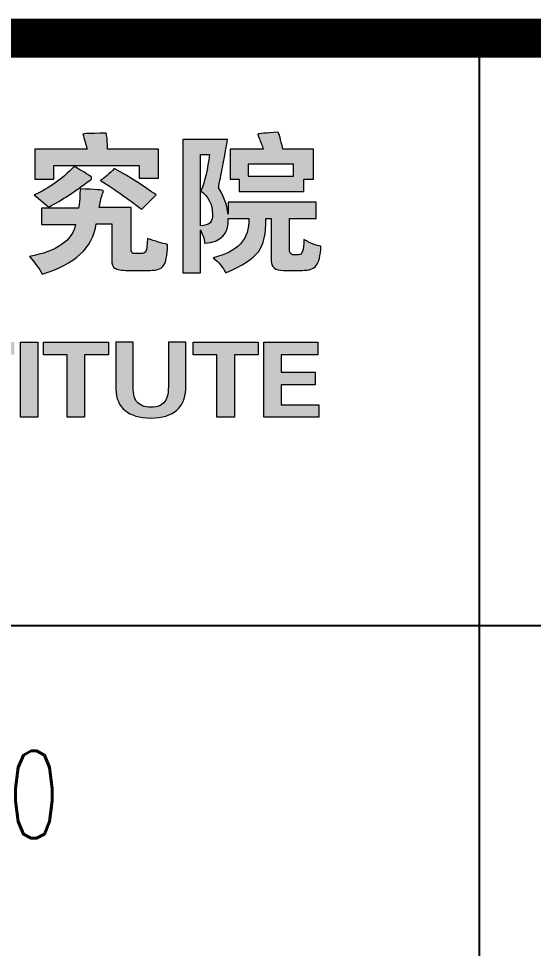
# Model space of a CAD drawing. Extents: x 170390 to 475615, y -37034 to 38097.
# Drawn here: x 456955 to 458006, y -27790 to -25892 of the extents above; entities that cross this region are included whole.
import ezdxf

# ---------------------------------------------------------------- set-up
doc = ezdxf.new("R2010")
doc.units = 0
doc.header["$LTSCALE"] = 1000
doc.header["$MEASUREMENT"] = 0
doc.layers.get('0').update_dxf_attribs({"color": 8})
doc.layers.add('PUB_TEXT', color=8, linetype='Continuous')
doc.layers.add('Version', color=8, linetype='Continuous')
doc.styles.add('HZ', font='geditxt.shx', dxfattribs={"width": 0.7, "bigfont": 'dxt.shx'})

# ---------------------------------------------------------------- blocks, each defined once
blk = doc.blocks.new('GEDI_Version_2012')
at = {"layer": 'Version', "color": 2}
blk.add_line((0, 0), (-180, 0), dxfattribs=at)
blk = doc.blocks.new('LOGO_CEEC_2014')
h = blk.add_hatch(color=256)
edge = h.paths.add_edge_path()
edge.add_spline(control_points=[(83.104, 8.502), (82.963, 8.625), (82.716, 8.802), (82.361, 9.032), (82.32, 9.057), (82.287, 9.077), (82.263, 9.094), (82.353, 9.151), (82.448, 9.233), (82.547, 9.34), (82.877, 9.159), (83.161, 8.978), (83.401, 8.798), (83.401, 8.798), (83.104, 8.502), (83.104, 8.502)], knot_values=[0, 0, 0, 0, 1, 1, 1, 2, 2, 2, 3, 3, 3, 4, 4, 4, 5, 5, 5, 5], degree=3, periodic=0)
edge = h.paths.add_edge_path()
edge.add_spline(control_points=[(83.45, 9.734), (83.45, 9.734), (83.45, 9.143), (83.45, 9.143), (83.45, 9.143), (83.054, 9.143), (83.054, 9.143), (83.054, 9.143), (83.054, 9.402), (83.054, 9.402), (83.054, 9.402), (81.31, 9.402), (81.31, 9.402), (81.31, 9.402), (81.31, 9.118), (81.31, 9.118), (81.31, 9.118), (80.926, 9.118), (80.926, 9.118), (80.926, 9.118), (80.926, 9.734), (80.926, 9.734), (80.926, 9.734), (81.99, 9.734), (81.99, 9.734), (81.966, 9.833), (81.937, 9.936), (81.904, 10.042), (81.912, 10.051), (81.995, 10.055), (82.151, 10.055), (82.3, 10.063), (82.378, 10.063), (82.386, 10.055), (82.386, 10.03), (82.39, 9.997), (82.399, 9.956), (82.407, 9.857), (82.411, 9.784), (82.411, 9.734), (82.411, 9.734), (83.45, 9.734), (83.45, 9.734)], knot_values=[0, 0, 0, 0, 1, 1, 1, 2, 2, 2, 3, 3, 3, 4, 4, 4, 5, 5, 5, 6, 6, 6, 7, 7, 7, 8, 8, 8, 9, 9, 9, 10, 10, 10, 11, 11, 11, 12, 12, 12, 13, 13, 13, 14, 14, 14, 14], degree=3, periodic=0)
edge = h.paths.add_edge_path()
edge.add_spline(control_points=[(80.914, 8.798), (81.203, 8.929), (81.475, 9.122), (81.731, 9.377), (81.821, 9.328), (81.937, 9.258), (82.077, 9.168), (82.093, 9.151), (82.085, 9.126), (82.052, 9.094), (82.044, 9.094), (82.036, 9.089), (82.027, 9.081), (81.755, 8.876), (81.483, 8.699), (81.211, 8.552), (81.211, 8.552), (80.914, 8.798), (80.914, 8.798)], knot_values=[0, 0, 0, 0, 1, 1, 1, 2, 2, 2, 3, 3, 3, 4, 4, 4, 5, 5, 5, 6, 6, 6, 6], degree=3, periodic=0)
edge = h.paths.add_edge_path()
edge.add_spline(control_points=[(82.894, 8.539), (82.894, 8.539), (82.894, 7.714), (82.894, 7.714), (82.885, 7.631), (82.906, 7.594), (82.955, 7.603), (82.955, 7.603), (83.079, 7.603), (83.079, 7.603), (83.145, 7.603), (83.182, 7.619), (83.19, 7.652), (83.207, 7.677), (83.219, 7.763), (83.228, 7.911), (83.384, 7.853), (83.52, 7.812), (83.636, 7.788), (83.628, 7.558), (83.599, 7.414), (83.549, 7.356), (83.508, 7.291), (83.417, 7.258), (83.277, 7.258), (83.277, 7.258), (82.832, 7.258), (82.832, 7.258), (82.691, 7.258), (82.601, 7.274), (82.56, 7.307), (82.51, 7.324), (82.489, 7.381), (82.498, 7.479), (82.498, 7.479), (82.498, 8.207), (82.498, 8.207), (82.498, 8.207), (82.176, 8.207), (82.176, 8.207), (82.11, 7.722), (81.743, 7.381), (81.075, 7.184), (81.017, 7.291), (80.93, 7.41), (80.815, 7.541), (81.376, 7.648), (81.689, 7.866), (81.755, 8.194), (81.755, 8.194), (81.062, 8.194), (81.062, 8.194), (81.062, 8.194), (81.062, 8.527), (81.062, 8.527), (81.062, 8.527), (81.817, 8.527), (81.817, 8.527), (81.825, 8.56), (81.834, 8.625), (81.842, 8.724), (81.842, 8.823), (81.846, 8.888), (81.854, 8.921), (82.159, 8.913), (82.316, 8.9), (82.324, 8.884), (82.324, 8.868), (82.316, 8.843), (82.3, 8.81), (82.275, 8.72), (82.254, 8.629), (82.238, 8.539), (82.238, 8.539), (82.894, 8.539), (82.894, 8.539)], knot_values=[0, 0, 0, 0, 1, 1, 1, 2, 2, 2, 3, 3, 3, 4, 4, 4, 5, 5, 5, 6, 6, 6, 7, 7, 7, 8, 8, 8, 9, 9, 9, 10, 10, 10, 11, 11, 11, 12, 12, 12, 13, 13, 13, 14, 14, 14, 15, 15, 15, 16, 16, 16, 17, 17, 17, 18, 18, 18, 19, 19, 19, 20, 20, 20, 21, 21, 21, 22, 22, 22, 23, 23, 23, 24, 24, 24, 25, 25, 25, 25], degree=3, periodic=0)
h = blk.add_hatch(color=256)
h.paths.add_polyline_path([(86.208, 9.426), (85.28, 9.426), (85.28, 9.18), (86.208, 9.18)], flags=16)
edge = h.paths.add_edge_path()
edge.add_spline(control_points=[(85.589, 9.734), (85.565, 9.808), (85.536, 9.882), (85.503, 9.956), (85.486, 10.005), (85.478, 10.034), (85.478, 10.042), (85.503, 10.051), (85.639, 10.063), (85.886, 10.079), (85.911, 10.055), (85.944, 9.94), (85.985, 9.734), (85.985, 9.734), (86.616, 9.734), (86.616, 9.734), (86.616, 9.734), (86.616, 9.118), (86.616, 9.118), (86.616, 9.118), (86.418, 9.118), (86.418, 9.118), (86.418, 9.118), (86.418, 8.872), (86.418, 8.872), (86.418, 8.872), (85.094, 8.872), (85.094, 8.872), (85.094, 8.872), (85.094, 9.118), (85.094, 9.118), (85.094, 9.118), (84.909, 9.118), (84.909, 9.118), (84.909, 9.118), (84.909, 9.734), (84.909, 9.734), (84.909, 9.734), (85.589, 9.734), (85.589, 9.734)], knot_values=[0, 0, 0, 0, 1, 1, 1, 2, 2, 2, 3, 3, 3, 4, 4, 4, 5, 5, 5, 6, 6, 6, 7, 7, 7, 8, 8, 8, 9, 9, 9, 10, 10, 10, 11, 11, 11, 12, 12, 12, 13, 13, 13, 13], degree=3, periodic=0)
edge = h.paths.add_edge_path(flags=16)
edge.add_spline(control_points=[(84.303, 9.623), (84.303, 9.623), (84.303, 8.17), (84.303, 8.17), (84.484, 8.17), (84.566, 8.251), (84.55, 8.416), (84.55, 8.605), (84.472, 8.761), (84.315, 8.884), (84.397, 9.081), (84.455, 9.328), (84.488, 9.623), (84.488, 9.623), (84.303, 9.623), (84.303, 9.623)], knot_values=[0, 0, 0, 0, 1, 1, 1, 2, 2, 2, 3, 3, 3, 4, 4, 4, 5, 5, 5, 5], degree=3, periodic=0)
edge = h.paths.add_edge_path()
edge.add_spline(control_points=[(84.859, 9.931), (84.835, 9.792), (84.793, 9.566), (84.736, 9.254), (84.702, 9.098), (84.682, 8.995), (84.674, 8.946), (84.773, 8.798), (84.839, 8.617), (84.872, 8.404), (84.872, 8.404), (84.872, 8.65), (84.872, 8.65), (84.872, 8.65), (86.666, 8.65), (86.666, 8.65), (86.666, 8.65), (86.666, 8.317), (86.666, 8.317), (86.666, 8.317), (86.121, 8.317), (86.121, 8.317), (86.121, 8.317), (86.121, 7.664), (86.121, 7.664), (86.129, 7.615), (86.15, 7.586), (86.183, 7.578), (86.183, 7.578), (86.307, 7.578), (86.307, 7.578), (86.381, 7.57), (86.418, 7.672), (86.418, 7.886), (86.55, 7.812), (86.666, 7.767), (86.764, 7.751), (86.756, 7.561), (86.723, 7.43), (86.666, 7.356), (86.616, 7.291), (86.521, 7.258), (86.381, 7.258), (86.381, 7.258), (85.998, 7.258), (85.998, 7.258), (85.833, 7.258), (85.75, 7.324), (85.75, 7.455), (85.75, 7.455), (85.75, 8.317), (85.75, 8.317), (85.75, 8.317), (85.639, 8.317), (85.639, 8.317), (85.647, 8.005), (85.597, 7.779), (85.49, 7.64), (85.383, 7.5), (85.16, 7.356), (84.822, 7.208), (84.764, 7.324), (84.678, 7.426), (84.563, 7.516), (85.065, 7.631), (85.309, 7.898), (85.292, 8.317), (85.292, 8.317), (84.872, 8.317), (84.872, 8.317), (84.888, 8.005), (84.727, 7.837), (84.389, 7.812), (84.381, 7.911), (84.352, 8.001), (84.303, 8.083), (84.303, 8.083), (84.303, 7.208), (84.303, 7.208), (84.303, 7.208), (83.944, 7.208), (83.944, 7.208), (83.944, 7.208), (83.944, 9.931), (83.944, 9.931), (83.944, 9.931), (84.859, 9.931), (84.859, 9.931)], knot_values=[0, 0, 0, 0, 1, 1, 1, 2, 2, 2, 3, 3, 3, 4, 4, 4, 5, 5, 5, 6, 6, 6, 7, 7, 7, 8, 8, 8, 9, 9, 9, 10, 10, 10, 11, 11, 11, 12, 12, 12, 13, 13, 13, 14, 14, 14, 15, 15, 15, 16, 16, 16, 17, 17, 17, 18, 18, 18, 19, 19, 19, 20, 20, 20, 21, 21, 21, 22, 22, 22, 23, 23, 23, 24, 24, 24, 25, 25, 25, 26, 26, 26, 27, 27, 27, 28, 28, 28, 29, 29, 29, 29], degree=3, periodic=0)
h = blk.add_hatch(color=256)
h.paths.add_polyline_path([(85.599, 5.793), (86.698, 5.793), (86.698, 5.536), (85.953, 5.536), (85.953, 5.179), (86.645, 5.179), (86.645, 4.922), (85.953, 4.922), (85.953, 4.515), (86.725, 4.515), (86.725, 4.258), (85.599, 4.258)])
h.paths.add_polyline_path([(84.155, 5.793), (85.485, 5.793), (85.485, 5.536), (84.997, 5.536), (84.997, 4.258), (84.642, 4.258), (84.642, 5.536), (84.155, 5.536)])
edge = h.paths.add_edge_path()
edge.add_spline(control_points=[(84.005, 5.793), (84.005, 5.793), (84.005, 4.83), (84.005, 4.83), (83.988, 4.449), (83.751, 4.252), (83.296, 4.241), (82.829, 4.252), (82.59, 4.449), (82.578, 4.83), (82.578, 4.83), (82.578, 5.793), (82.578, 5.793), (82.578, 5.793), (82.932, 5.793), (82.932, 5.793), (82.932, 5.793), (82.932, 4.955), (82.932, 4.955), (82.926, 4.772), (82.95, 4.648), (83.003, 4.581), (83.063, 4.504), (83.16, 4.465), (83.296, 4.465), (83.432, 4.465), (83.526, 4.504), (83.58, 4.581), (83.633, 4.648), (83.656, 4.772), (83.651, 4.955), (83.651, 4.955), (83.651, 5.793), (83.651, 5.793), (83.651, 5.793), (84.005, 5.793), (84.005, 5.793)], knot_values=[0, 0, 0, 0, 1, 1, 1, 2, 2, 2, 3, 3, 3, 4, 4, 4, 5, 5, 5, 6, 6, 6, 7, 7, 7, 8, 8, 8, 9, 9, 9, 10, 10, 10, 11, 11, 11, 12, 12, 12, 12], degree=3, periodic=0)
h.paths.add_polyline_path([(81.099, 5.793), (82.428, 5.793), (82.428, 5.536), (81.941, 5.536), (81.941, 4.258), (81.586, 4.258), (81.586, 5.536), (81.099, 5.536)])
h.paths.add_polyline_path([(80.984, 4.258), (80.63, 4.258), (80.63, 5.793), (80.984, 5.793)])
h.paths.add_polyline_path([(79.177, 5.793), (80.507, 5.793), (80.507, 5.536), (80.019, 5.536), (80.019, 4.258), (79.664, 4.258), (79.664, 5.536), (79.177, 5.536)])
edge = h.paths.add_edge_path()
edge.add_spline(control_points=[(78.717, 5.353), (78.711, 5.508), (78.622, 5.585), (78.451, 5.585), (78.279, 5.574), (78.191, 5.508), (78.185, 5.386), (78.173, 5.27), (78.273, 5.198), (78.486, 5.171), (78.492, 5.171), (78.507, 5.168), (78.531, 5.162), (78.915, 5.09), (79.104, 4.949), (79.098, 4.739), (79.092, 4.418), (78.858, 4.252), (78.398, 4.241), (77.972, 4.241), (77.762, 4.41), (77.768, 4.747), (77.768, 4.747), (78.123, 4.747), (78.123, 4.747), (78.123, 4.57), (78.214, 4.476), (78.398, 4.465), (78.61, 4.471), (78.72, 4.537), (78.725, 4.665), (78.725, 4.77), (78.622, 4.841), (78.415, 4.88), (78.386, 4.886), (78.365, 4.891), (78.353, 4.897), (77.993, 4.974), (77.812, 5.115), (77.812, 5.32), (77.83, 5.635), (78.058, 5.804), (78.495, 5.826), (78.85, 5.809), (79.036, 5.652), (79.054, 5.353), (79.054, 5.353), (78.717, 5.353), (78.717, 5.353)], knot_values=[0, 0, 0, 0, 1, 1, 1, 2, 2, 2, 3, 3, 3, 4, 4, 4, 5, 5, 5, 6, 6, 6, 7, 7, 7, 8, 8, 8, 9, 9, 9, 10, 10, 10, 11, 11, 11, 12, 12, 12, 13, 13, 13, 14, 14, 14, 15, 15, 15, 16, 16, 16, 16], degree=3, periodic=0)
h.paths.add_polyline_path([(77.096, 4.258), (76.457, 5.536), (76.448, 5.527), (76.448, 4.258), (76.12, 4.258), (76.12, 5.793), (76.643, 5.793), (77.264, 4.581), (77.273, 4.59), (77.273, 5.793), (77.601, 5.793), (77.601, 4.258)])
h.paths.add_polyline_path([(75.882, 4.258), (75.528, 4.258), (75.528, 5.793), (75.882, 5.793)])
at = {"lineweight": 0}
for points in [[(86.208, 9.426), (85.28, 9.426), (85.28, 9.18), (86.208, 9.18), (86.208, 9.426)], [(80.984, 4.258), (80.63, 4.258), (80.63, 5.793), (80.984, 5.793), (80.984, 4.258)], [(81.099, 5.793), (82.428, 5.793), (82.428, 5.536), (81.941, 5.536), (81.941, 4.258), (81.586, 4.258), (81.586, 5.536), (81.099, 5.536), (81.099, 5.793)], [(84.155, 5.793), (85.485, 5.793), (85.485, 5.536), (84.997, 5.536), (84.997, 4.258), (84.642, 4.258), (84.642, 5.536), (84.155, 5.536), (84.155, 5.793)], [(85.599, 5.793), (86.698, 5.793), (86.698, 5.536), (85.953, 5.536), (85.953, 5.179), (86.645, 5.179), (86.645, 4.922), (85.953, 4.922), (85.953, 4.515), (86.725, 4.515), (86.725, 4.258), (85.599, 4.258), (85.599, 5.793)]]:
    blk.add_lwpolyline(points, dxfattribs=at)
for points, knots in [([(83.45, 9.734), (83.45, 9.734), (83.45, 9.143), (83.45, 9.143), (83.45, 9.143), (83.054, 9.143), (83.054, 9.143), (83.054, 9.143), (83.054, 9.402), (83.054, 9.402), (83.054, 9.402), (81.31, 9.402), (81.31, 9.402), (81.31, 9.402), (81.31, 9.118), (81.31, 9.118), (81.31, 9.118), (80.926, 9.118), (80.926, 9.118), (80.926, 9.118), (80.926, 9.734), (80.926, 9.734), (80.926, 9.734), (81.99, 9.734), (81.99, 9.734), (81.966, 9.833), (81.937, 9.936), (81.904, 10.042), (81.912, 10.051), (81.995, 10.055), (82.151, 10.055), (82.3, 10.063), (82.378, 10.063), (82.386, 10.055), (82.386, 10.03), (82.39, 9.997), (82.399, 9.956), (82.407, 9.857), (82.411, 9.784), (82.411, 9.734), (82.411, 9.734), (83.45, 9.734), (83.45, 9.734)], [0, 0, 0, 0, 1, 1, 1, 2, 2, 2, 3, 3, 3, 4, 4, 4, 5, 5, 5, 6, 6, 6, 7, 7, 7, 8, 8, 8, 9, 9, 9, 10, 10, 10, 11, 11, 11, 12, 12, 12, 13, 13, 13, 14, 14, 14, 14]), ([(85.589, 9.734), (85.565, 9.808), (85.536, 9.882), (85.503, 9.956), (85.486, 10.005), (85.478, 10.034), (85.478, 10.042), (85.503, 10.051), (85.639, 10.063), (85.886, 10.079), (85.911, 10.055), (85.944, 9.94), (85.985, 9.734), (85.985, 9.734), (86.616, 9.734), (86.616, 9.734), (86.616, 9.734), (86.616, 9.118), (86.616, 9.118), (86.616, 9.118), (86.418, 9.118), (86.418, 9.118), (86.418, 9.118), (86.418, 8.872), (86.418, 8.872), (86.418, 8.872), (85.094, 8.872), (85.094, 8.872), (85.094, 8.872), (85.094, 9.118), (85.094, 9.118), (85.094, 9.118), (84.909, 9.118), (84.909, 9.118), (84.909, 9.118), (84.909, 9.734), (84.909, 9.734), (84.909, 9.734), (85.589, 9.734), (85.589, 9.734)], [0, 0, 0, 0, 1, 1, 1, 2, 2, 2, 3, 3, 3, 4, 4, 4, 5, 5, 5, 6, 6, 6, 7, 7, 7, 8, 8, 8, 9, 9, 9, 10, 10, 10, 11, 11, 11, 12, 12, 12, 13, 13, 13, 13]), ([(84.859, 9.931), (84.835, 9.792), (84.793, 9.566), (84.736, 9.254), (84.702, 9.098), (84.682, 8.995), (84.674, 8.946), (84.773, 8.798), (84.839, 8.617), (84.872, 8.404), (84.872, 8.404), (84.872, 8.65), (84.872, 8.65), (84.872, 8.65), (86.666, 8.65), (86.666, 8.65), (86.666, 8.65), (86.666, 8.317), (86.666, 8.317), (86.666, 8.317), (86.121, 8.317), (86.121, 8.317), (86.121, 8.317), (86.121, 7.664), (86.121, 7.664), (86.129, 7.615), (86.15, 7.586), (86.183, 7.578), (86.183, 7.578), (86.307, 7.578), (86.307, 7.578), (86.381, 7.57), (86.418, 7.672), (86.418, 7.886), (86.55, 7.812), (86.666, 7.767), (86.764, 7.751), (86.756, 7.561), (86.723, 7.43), (86.666, 7.356), (86.616, 7.291), (86.521, 7.258), (86.381, 7.258), (86.381, 7.258), (85.998, 7.258), (85.998, 7.258), (85.833, 7.258), (85.75, 7.324), (85.75, 7.455), (85.75, 7.455), (85.75, 8.317), (85.75, 8.317), (85.75, 8.317), (85.639, 8.317), (85.639, 8.317), (85.647, 8.005), (85.597, 7.779), (85.49, 7.64), (85.383, 7.5), (85.16, 7.356), (84.822, 7.208), (84.764, 7.324), (84.678, 7.426), (84.563, 7.516), (85.065, 7.631), (85.309, 7.898), (85.292, 8.317), (85.292, 8.317), (84.872, 8.317), (84.872, 8.317), (84.888, 8.005), (84.727, 7.837), (84.389, 7.812), (84.381, 7.911), (84.352, 8.001), (84.303, 8.083), (84.303, 8.083), (84.303, 7.208), (84.303, 7.208), (84.303, 7.208), (83.944, 7.208), (83.944, 7.208), (83.944, 7.208), (83.944, 9.931), (83.944, 9.931), (83.944, 9.931), (84.859, 9.931), (84.859, 9.931)], [0, 0, 0, 0, 1, 1, 1, 2, 2, 2, 3, 3, 3, 4, 4, 4, 5, 5, 5, 6, 6, 6, 7, 7, 7, 8, 8, 8, 9, 9, 9, 10, 10, 10, 11, 11, 11, 12, 12, 12, 13, 13, 13, 14, 14, 14, 15, 15, 15, 16, 16, 16, 17, 17, 17, 18, 18, 18, 19, 19, 19, 20, 20, 20, 21, 21, 21, 22, 22, 22, 23, 23, 23, 24, 24, 24, 25, 25, 25, 26, 26, 26, 27, 27, 27, 28, 28, 28, 29, 29, 29, 29]), ([(84.303, 9.623), (84.303, 9.623), (84.303, 8.17), (84.303, 8.17), (84.484, 8.17), (84.566, 8.251), (84.55, 8.416), (84.55, 8.605), (84.472, 8.761), (84.315, 8.884), (84.397, 9.081), (84.455, 9.328), (84.488, 9.623), (84.488, 9.623), (84.303, 9.623), (84.303, 9.623)], [0, 0, 0, 0, 1, 1, 1, 2, 2, 2, 3, 3, 3, 4, 4, 4, 5, 5, 5, 5]), ([(80.914, 8.798), (81.203, 8.929), (81.475, 9.122), (81.731, 9.377), (81.821, 9.328), (81.937, 9.258), (82.077, 9.168), (82.093, 9.151), (82.085, 9.126), (82.052, 9.094), (82.044, 9.094), (82.036, 9.089), (82.027, 9.081), (81.755, 8.876), (81.483, 8.699), (81.211, 8.552), (81.211, 8.552), (80.914, 8.798), (80.914, 8.798)], [0, 0, 0, 0, 1, 1, 1, 2, 2, 2, 3, 3, 3, 4, 4, 4, 5, 5, 5, 6, 6, 6, 6]), ([(83.104, 8.502), (82.963, 8.625), (82.716, 8.802), (82.361, 9.032), (82.32, 9.057), (82.287, 9.077), (82.263, 9.094), (82.353, 9.151), (82.448, 9.233), (82.547, 9.34), (82.877, 9.159), (83.161, 8.978), (83.401, 8.798), (83.401, 8.798), (83.104, 8.502), (83.104, 8.502)], [0, 0, 0, 0, 1, 1, 1, 2, 2, 2, 3, 3, 3, 4, 4, 4, 5, 5, 5, 5]), ([(82.894, 8.539), (82.894, 8.539), (82.894, 7.714), (82.894, 7.714), (82.885, 7.631), (82.906, 7.594), (82.955, 7.603), (82.955, 7.603), (83.079, 7.603), (83.079, 7.603), (83.145, 7.603), (83.182, 7.619), (83.19, 7.652), (83.207, 7.677), (83.219, 7.763), (83.228, 7.911), (83.384, 7.853), (83.52, 7.812), (83.636, 7.788), (83.628, 7.558), (83.599, 7.414), (83.549, 7.356), (83.508, 7.291), (83.417, 7.258), (83.277, 7.258), (83.277, 7.258), (82.832, 7.258), (82.832, 7.258), (82.691, 7.258), (82.601, 7.274), (82.56, 7.307), (82.51, 7.324), (82.489, 7.381), (82.498, 7.479), (82.498, 7.479), (82.498, 8.207), (82.498, 8.207), (82.498, 8.207), (82.176, 8.207), (82.176, 8.207), (82.11, 7.722), (81.743, 7.381), (81.075, 7.184), (81.017, 7.291), (80.93, 7.41), (80.815, 7.541), (81.376, 7.648), (81.689, 7.866), (81.755, 8.194), (81.755, 8.194), (81.062, 8.194), (81.062, 8.194), (81.062, 8.194), (81.062, 8.527), (81.062, 8.527), (81.062, 8.527), (81.817, 8.527), (81.817, 8.527), (81.825, 8.56), (81.834, 8.625), (81.842, 8.724), (81.842, 8.823), (81.846, 8.888), (81.854, 8.921), (82.159, 8.913), (82.316, 8.9), (82.324, 8.884), (82.324, 8.868), (82.316, 8.843), (82.3, 8.81), (82.275, 8.72), (82.254, 8.629), (82.238, 8.539), (82.238, 8.539), (82.894, 8.539), (82.894, 8.539)], [0, 0, 0, 0, 1, 1, 1, 2, 2, 2, 3, 3, 3, 4, 4, 4, 5, 5, 5, 6, 6, 6, 7, 7, 7, 8, 8, 8, 9, 9, 9, 10, 10, 10, 11, 11, 11, 12, 12, 12, 13, 13, 13, 14, 14, 14, 15, 15, 15, 16, 16, 16, 17, 17, 17, 18, 18, 18, 19, 19, 19, 20, 20, 20, 21, 21, 21, 22, 22, 22, 23, 23, 23, 24, 24, 24, 25, 25, 25, 25]), ([(84.005, 5.793), (84.005, 5.793), (84.005, 4.83), (84.005, 4.83), (83.988, 4.449), (83.751, 4.252), (83.296, 4.241), (82.829, 4.252), (82.59, 4.449), (82.578, 4.83), (82.578, 4.83), (82.578, 5.793), (82.578, 5.793), (82.578, 5.793), (82.932, 5.793), (82.932, 5.793), (82.932, 5.793), (82.932, 4.955), (82.932, 4.955), (82.926, 4.772), (82.95, 4.648), (83.003, 4.581), (83.063, 4.504), (83.16, 4.465), (83.296, 4.465), (83.432, 4.465), (83.526, 4.504), (83.58, 4.581), (83.633, 4.648), (83.656, 4.772), (83.651, 4.955), (83.651, 4.955), (83.651, 5.793), (83.651, 5.793), (83.651, 5.793), (84.005, 5.793), (84.005, 5.793)], [0, 0, 0, 0, 1, 1, 1, 2, 2, 2, 3, 3, 3, 4, 4, 4, 5, 5, 5, 6, 6, 6, 7, 7, 7, 8, 8, 8, 9, 9, 9, 10, 10, 10, 11, 11, 11, 12, 12, 12, 12])]:
    blk.add_open_spline(points, degree=3, knots=knots, dxfattribs=at)

msp = doc.modelspace()

# ---------------------------------------------------------------- linework, layer by layer
at = {"color": 2}
for p, q in [((457895.4, -29931.7), (457895.4, -25931.7)), ((466895.4, -27131.7), (448895.4, -27131.7))]:
    msp.add_line(p, q, dxfattribs=at)
at = {"color": 2, "const_width": 80}
msp.add_lwpolyline([(448895.4, -25931.7), (466895.4, -25931.7)], dxfattribs=at)

# ---------------------------------------------------------------- block references
at = {"xscale": 100, "yscale": 100, "zscale": 100}
for name, p in [('GEDI_Version_2012', (466855.4, -25931.7)), ('LOGO_CEEC_2014', (448895.4, -27131.7))]:
    msp.add_blockref(name, p, dxfattribs=at)

# ---------------------------------------------------------------- texts
at = {"layer": 'PUB_TEXT', "style": 'HZ', "width": 0.7}
msp.add_text('X0210', height=178.56, dxfattribs=at).set_placement((456503.9, -27565.5))

doc.saveas('drawing.dxf')
